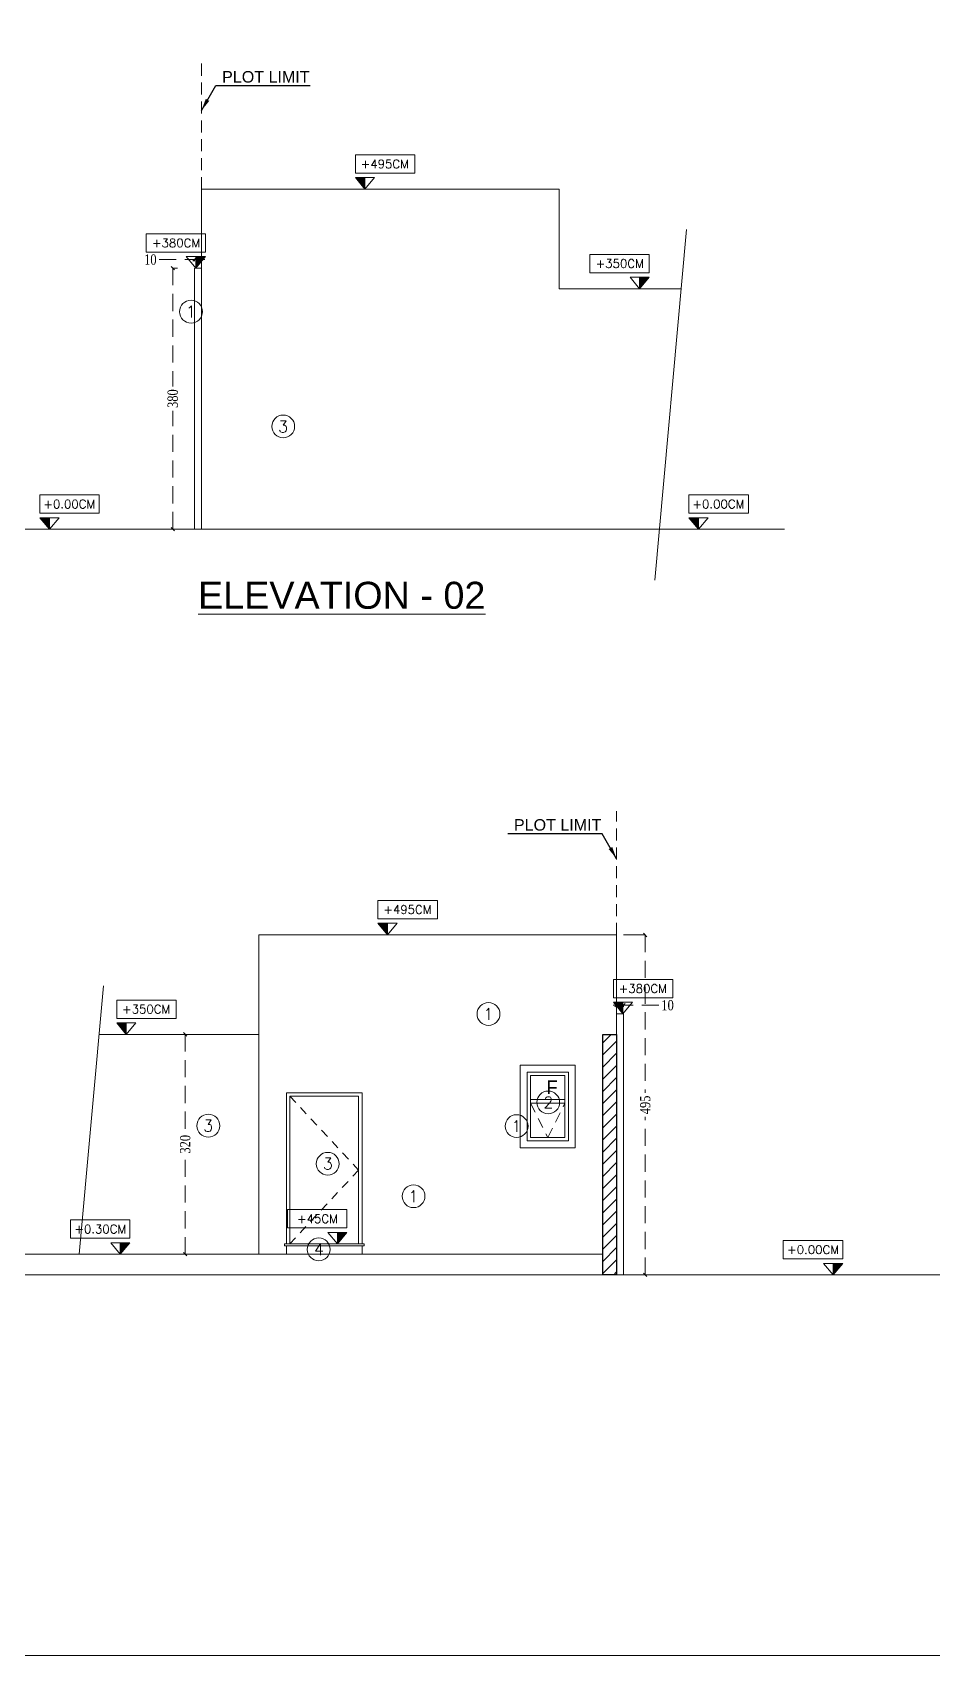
# Model space of a CAD drawing. Header units: inches. Extents: x -114 to 635, y -137 to 57.
# Drawn here: x 498.15 to 511.24, y -113.41 to -89.79 of the extents above; entities that cross this region are included whole.
import ezdxf
from ezdxf.enums import TextEntityAlignment as Align

# ---------------------------------------------------------------- set-up
doc = ezdxf.new("R2010")
doc.units = ezdxf.units.IN
doc.header["$MEASUREMENT"] = 0
doc.header["$PDMODE"] = 98
for name, pattern in [('ABOOD', [0.375, 0.25, -0.125]), ('DASHED', [0.75, 0.5, -0.25]), ('DASHED2', [0.375, 0.25, -0.125]), ('HIDDEN', [0.375, 0.25, -0.125]), ('HIDDEN2', [0.1875, 0.125, -0.0625])]:
    doc.linetypes.add(name, pattern=pattern)
doc.layers.get('0').update_dxf_attribs({"lineweight": 5})
doc.layers.get('Defpoints').update_dxf_attribs({"lineweight": 5})
for name, color, linetype, lineweight in [('A-ARROW', 1, 'Continuous', 5), ('A-ELEV MOULDING', 15, 'Continuous', 5), ('A-ELEV WINDOW', 150, 'Continuous', 0), ('A-FIN TAG', 1, 'Continuous', 9), ('A-FLOOR LINE', 5, 'Continuous', 20), ('A-HATCH SEC', 8, 'Continuous', 5), ('A-LEVEL TEXT', 3, 'Continuous', 5), ('A-PLOT LIMIT', 1, 'Continuous', 0), ('A-REFLECT UP', 8, 'HIDDEN', 0), ('A-text', 111, 'Continuous', 5), ('BORDER A2', 7, 'Continuous', 50), ('DETAILS DIMENSION', 15, 'Continuous', 5), ('DIM.', 1, 'Continuous', 5), ('DOOR', 1, 'Continuous', 5), ('ELEVATION 02', 3, 'Continuous', 18), ('LEVEL SYMBOL', 8, 'Continuous', 5), ('LEVELS', 251, 'Continuous', 5), ('STAIR', 1, 'Continuous', 5), ('WALL', 4, 'Continuous', 30)]:
    doc.layers.add(name, color=color, linetype=linetype, lineweight=lineweight)
doc.layers.add('A-FINISHING TEXT', color=3, linetype='Continuous')
doc.styles.add('Arial', font='arial.ttf')
doc.styles.add('COMP', font='complex_.ttf')
doc.styles.add('MAIN', font='')
doc.styles.add('ROMANS', font='romans.shx', dxfattribs={"width": 0.7})
doc.styles.add('ST', font='times.ttf', dxfattribs={"width": 0.8})
doc.styles.get("Standard").update_dxf_attribs({"font": 'arial.ttf'})
doc.styles.add('TEXTN', font='arial.ttf', dxfattribs={"height": 0.2})
doc.styles.add('TEXTS', font='arial.ttf', dxfattribs={"width": 0.8})
doc.styles.get('MAIN').set_extended_font_data('Shonar Bangla')
doc.dimstyles.new('RASH PLAN', dxfattribs={"dimtxt": 0.15, "dimasz": 0.05, "dimexe": 0, "dimexo": 0.1, "dimgap": 0.05, "dimtad": 0, "dimdec": 0, "dimlfac": 100, "dimzin": 0, "dimdsep": 46, "dimtxsty": 'ST', "dimblk": 'OBLIQUE', "dimcen": 0.09, "dimclrd": 200, "dimclre": 6, "dimclrt": 1, "dimadec": 0, "dimazin": 0, "dimtfac": 1, "dimtdec": 0, "dimtmove": 1, "dimatfit": 3, "dimldrblk": 'OBLIQUE', "dimfxl": 0, "dimtolj": 1, "dimtzin": 0, "dimlwd": -1, "dimlwe": -1, "dimarcsym": 0})
doc.dimstyles.get("Standard").update_dxf_attribs({"dimtxt": 0.18, "dimasz": 0.18, "dimexe": 0.18, "dimexo": 0.0625, "dimgap": 0.09, "dimtad": 0, "dimtih": 1, "dimtoh": 1, "dimdec": 4, "dimzin": 0, "dimdsep": 46, "dimtxsty": 'Standard', "dimcen": 0.09, "dimadec": 0, "dimazin": 0, "dimtfac": 1, "dimtdec": 4, "dimtofl": 0, "dimtmove": 0, "dimatfit": 3, "dimfxl": 1, "dimtolj": 1, "dimtzin": 0, "dimarcsym": 0})

# ---------------------------------------------------------------- blocks, each defined once
blk = doc.blocks.new('TAG-ELE-LVL')
at = {"layer": 'LEVEL SYMBOL'}
for p, q in [((-0.21, 0.35), (-0.21, 0.75)), ((-0.21, 0.75), (1.09, 0.75)), ((1.09, 0.35), (1.09, 0.75)), ((-0.21, 0.35), (1.09, 0.35)), ((0, 0), (0, 0.25))]:
    blk.add_line(p, q, dxfattribs=at)
blk.add_lwpolyline([(0, 0), (0.21, 0.25), (-0.21, 0.25)], close=True, dxfattribs=at)
blk.add_solid([(-0.21, 0.25), (0, 0), (0, 0.25)], dxfattribs=at)
at = {"layer": 'LEVEL SYMBOL', "style": 'TEXTN', "width": 0.75}
blk.add_attdef('-', (0.361, 0.07), '', height=0.175, dxfattribs=at)
at = {"layer": 'LEVELS', "color": 1, "style": 'TEXTS', "width": 0.75}
blk.add_attdef('FLOOR-NAME', text='', height=0.25, dxfattribs=at).set_placement((-0.21, 0.8), align=Align.BOTTOM_LEFT)
blk.add_attdef('LVL', text='', height=0.225, dxfattribs=at).set_placement((0.44, 0.55), align=Align.MIDDLE_CENTER)
blk = doc.blocks.new('_Oblique')
at = {"color": 0, "lineweight": -2}
blk.add_line((-0.5, -0.5), (0.5, 0.5), dxfattribs=at)
blk = doc.blocks.new('*D1233')
at = {"layer": 'Defpoints', "color": 0, "transparency": 16777216}
for p in [(500.187, -93.22), (500.354, -93.22), (500.504, -97.02)]:
    blk.add_point(p, dxfattribs=at)
at = {"layer": 'DIM.', "color": 6, "transparency": 16777216}
for p, q in [((500.254, -93.22), (500.187, -93.22)), ((500.404, -97.02), (500.187, -97.02))]:
    blk.add_line(p, q, dxfattribs=at)
at = {"layer": 'DIM.', "color": 200, "linetype": 'DASHED2', "transparency": 16777216}
for p, q in [((500.187, -93.22), (500.187, -94.944)), ((500.187, -97.02), (500.187, -95.297))]:
    blk.add_line(p, q, dxfattribs=at)
at = {"layer": 'DIM.', "color": 200, "transparency": 16777216, "xscale": 0.05, "yscale": 0.05, "zscale": 0.05}
for p, rotation in [((500.187, -93.22), 90), ((500.187, -97.02), 270)]:
    blk.add_blockref('_Oblique', p, dxfattribs=dict(at, rotation=rotation))
at = {"layer": 'DIM.', "color": 1, "transparency": 16777216, "insert": (500.187, -95.12), "char_height": 0.15, "attachment_point": 5, "rotation": 90, "style": 'ST'}
blk.add_mtext('\\A1;380', dxfattribs=at)
blk = doc.blocks.new('*D1232')
at = {"layer": 'Defpoints', "color": 0, "transparency": 16777216}
for p in [(500.504, -93.097), (500.504, -93.22), (500.604, -93.22)]:
    blk.add_point(p, dxfattribs=at)
at = {"layer": 'DIM.', "color": 200, "linetype": 'DASHED2', "transparency": 16777216}
for p, q in [((499.987, -93.097), (500.504, -93.097)), ((500.504, -93.097), (500.454, -93.097)), ((500.604, -93.097), (500.504, -93.097)), ((500.604, -93.097), (500.504, -93.097)), ((500.604, -93.097), (500.654, -93.097))]:
    blk.add_line(p, q, dxfattribs=at)
at = {"layer": 'DIM.', "color": 6, "transparency": 16777216}
for p, q in [((500.504, -93.12), (500.504, -93.097)), ((500.604, -93.12), (500.604, -93.097))]:
    blk.add_line(p, q, dxfattribs=at)
at = {"layer": 'DIM.', "color": 200, "transparency": 16777216, "xscale": 0.05, "yscale": 0.05, "zscale": 0.05}
blk.add_blockref('_Oblique', (500.504, -93.097), dxfattribs=at)
at = {"layer": 'DIM.', "color": 200, "transparency": 16777216, "xscale": 0.05, "yscale": 0.05, "zscale": 0.05, "rotation": 180}
blk.add_blockref('_Oblique', (500.604, -93.097), dxfattribs=at)
at = {"layer": 'DIM.', "color": 1, "transparency": 16777216, "insert": (499.861, -93.097), "char_height": 0.15, "attachment_point": 5, "style": 'ST'}
blk.add_mtext('\\A1;10', dxfattribs=at)
blk = doc.blocks.new('FINISHING TAG')
at = {"color": 1}
blk.add_circle((0, 0), 295, dxfattribs=at)
at = {"color": 3, "style": 'COMP'}
blk.add_attdef('0', text='', height=250, dxfattribs=at).set_placement((4, -2), align=Align.MIDDLE)
blk = doc.blocks.new('*D1248')
at = {"layer": 'Defpoints', "color": 0, "transparency": 16777216}
for p in [(506.641, -102.927), (507.058, -102.927), (506.741, -107.873)]:
    blk.add_point(p, dxfattribs=at)
at = {"layer": 'DIM.', "color": 6, "transparency": 16777216}
for p, q in [((506.741, -102.927), (507.058, -102.927)), ((506.841, -107.873), (507.058, -107.873))]:
    blk.add_line(p, q, dxfattribs=at)
at = {"layer": 'DIM.', "color": 200, "linetype": 'DASHED2', "transparency": 16777216}
for p, q in [((507.058, -102.927), (507.058, -105.224)), ((507.058, -107.873), (507.058, -105.576))]:
    blk.add_line(p, q, dxfattribs=at)
at = {"layer": 'DIM.', "color": 200, "transparency": 16777216, "xscale": 0.05, "yscale": 0.05, "zscale": 0.05}
for p, rotation in [((507.058, -102.927), 90), ((507.058, -107.873), 270)]:
    blk.add_blockref('_Oblique', p, dxfattribs=dict(at, rotation=rotation))
at = {"layer": 'DIM.', "color": 1, "transparency": 16777216, "insert": (507.058, -105.4), "char_height": 0.15, "attachment_point": 5, "rotation": 90, "style": 'ST'}
blk.add_mtext('\\A1;495', dxfattribs=at)
blk = doc.blocks.new('*D1247')
at = {"layer": 'Defpoints', "color": 0, "transparency": 16777216}
for p in [(506.641, -104.073), (506.741, -103.95), (506.741, -104.073)]:
    blk.add_point(p, dxfattribs=at)
at = {"layer": 'DIM.', "color": 200, "linetype": 'DASHED2', "transparency": 16777216}
for p, q in [((506.641, -103.95), (506.591, -103.95)), ((506.641, -103.95), (506.741, -103.95)), ((506.641, -103.95), (506.741, -103.95)), ((506.741, -103.95), (506.791, -103.95)), ((507.258, -103.95), (506.741, -103.95))]:
    blk.add_line(p, q, dxfattribs=at)
at = {"layer": 'DIM.', "color": 6, "transparency": 16777216}
for p, q in [((506.641, -103.973), (506.641, -103.95)), ((506.741, -103.973), (506.741, -103.95))]:
    blk.add_line(p, q, dxfattribs=at)
at = {"layer": 'DIM.', "color": 200, "transparency": 16777216, "xscale": 0.05, "yscale": 0.05, "zscale": 0.05}
blk.add_blockref('_Oblique', (506.641, -103.95), dxfattribs=at)
at = {"layer": 'DIM.', "color": 200, "transparency": 16777216, "xscale": 0.05, "yscale": 0.05, "zscale": 0.05, "rotation": 180}
blk.add_blockref('_Oblique', (506.741, -103.95), dxfattribs=at)
at = {"layer": 'DIM.', "color": 1, "transparency": 16777216, "insert": (507.383, -103.95), "char_height": 0.15, "attachment_point": 5, "style": 'ST'}
blk.add_mtext('\\A1;10', dxfattribs=at)
blk = doc.blocks.new('*D1249')
at = {"layer": 'Defpoints', "color": 0, "transparency": 16777216}
for p in [(500.368, -104.373), (500.397, -104.373), (500.397, -107.573)]:
    blk.add_point(p, dxfattribs=at)
at = {"layer": 'DETAILS DIMENSION', "color": 6, "transparency": 16777216}
for p, q in [((500.297, -104.373), (500.368, -104.373)), ((500.297, -107.573), (500.368, -107.573))]:
    blk.add_line(p, q, dxfattribs=at)
at = {"layer": 'DETAILS DIMENSION', "color": 200, "linetype": 'DASHED2', "transparency": 16777216}
for p, q in [((500.368, -104.373), (500.368, -105.797)), ((500.368, -107.573), (500.368, -106.149))]:
    blk.add_line(p, q, dxfattribs=at)
at = {"layer": 'DETAILS DIMENSION', "color": 200, "transparency": 16777216, "xscale": 0.05, "yscale": 0.05, "zscale": 0.05}
for p, rotation in [((500.368, -104.373), 90), ((500.368, -107.573), 270)]:
    blk.add_blockref('_Oblique', p, dxfattribs=dict(at, rotation=rotation))
at = {"layer": 'DETAILS DIMENSION', "color": 1, "transparency": 16777216, "insert": (500.368, -105.973), "char_height": 0.15, "attachment_point": 5, "rotation": 90, "style": 'ST'}
blk.add_mtext('\\A1;320', dxfattribs=at)

msp = doc.modelspace()

# ---------------------------------------------------------------- hatches: boundary and pattern name
at = {"layer": 'A-HATCH SEC', "transparency": 33554687}
h = msp.add_hatch(dxfattribs=at)
h.set_pattern_fill('ANSI31', color=256)
h.set_pattern_definition([(45, (465.35402, -46.58759), (-0.08838835, 0.08838835), [])])
h.paths.add_polyline_path([(506.641, -107.873), (506.441, -107.873), (506.441, -104.373), (506.641, -104.373)])

# ---------------------------------------------------------------- linework, layer by layer
at = {"layer": 'A-ELEV MOULDING', "elevation": 0}
msp.add_lwpolyline([(506.041, -104.823), (505.241, -104.823), (505.241, -106.023), (506.041, -106.023)], close=True, dxfattribs=at)
msp.add_lwpolyline([(505.341, -104.923), (505.341, -105.923), (505.941, -105.923), (505.941, -104.923), (505.341, -104.923)], dxfattribs=at)
at = {"layer": 'A-ELEV WINDOW'}
for p, q in [((505.391, -104.973), (505.391, -105.873)), ((505.391, -104.973), (505.891, -104.973)), ((505.391, -105.873), (505.891, -105.873))]:
    msp.add_line(p, q, dxfattribs=at)
at = {"layer": 'A-ELEV WINDOW', "elevation": 0}
for points in [[(505.891, -104.973), (505.891, -105.873)], [(505.391, -105.323), (505.891, -105.323)], [(505.391, -105.373), (505.891, -105.373)]]:
    msp.add_lwpolyline(points, dxfattribs=at)
at = {"layer": 'A-FLOOR LINE'}
for p, q in [((509.081, -97.02), (496.82, -97.02)), ((497.228, -107.573), (506.441, -107.573)), ((506.441, -107.873), (485.479, -107.873)), ((506.441, -107.873), (511.459, -107.873))]:
    msp.add_line(p, q, dxfattribs=at)
at = {"layer": 'A-PLOT LIMIT', "linetype": 'ABOOD', "ltscale": 0.7}
for p, q in [((500.604, -92.07), (500.604, -90.234)), ((500.604, -92.07), (500.604, -90.234)), ((500.604, -92.07), (500.604, -90.234)), ((500.604, -92.07), (500.604, -90.234)), ((506.641, -102.927), (506.641, -101.123)), ((506.641, -102.927), (506.641, -101.123)), ((506.641, -102.927), (506.641, -101.123))]:
    msp.add_line(p, q, dxfattribs=at)
at = {"layer": 'A-REFLECT UP', "linetype": 'DASHED', "ltscale": 0.3, "elevation": 0}
msp.add_lwpolyline([(505.391, -105.373), (505.641, -105.873), (505.891, -105.373)], dxfattribs=at)
at = {"layer": 'BORDER A2', "lineweight": 5}
msp.add_lwpolyline([(482.709, -73.215), (528.309, -73.215), (528.309, -113.415), (482.709, -113.415)], close=True, dxfattribs=at)
at = {"layer": 'DETAILS DIMENSION'}
for p, q in [((507.656, -92.658), (507.196, -97.764)), ((499.18, -103.667), (498.828, -107.573))]:
    msp.add_line(p, q, dxfattribs=at)
at = {"layer": 'DOOR', "elevation": 0}
for points in [[(502.94, -107.423), (502.94, -105.223), (501.84, -105.223), (501.84, -107.423)], [(502.89, -107.423), (502.89, -105.273), (501.89, -105.273), (501.89, -107.423)]]:
    msp.add_lwpolyline(points, dxfattribs=at)
at = {"layer": 'DOOR', "linetype": 'HIDDEN2', "elevation": 0}
msp.add_lwpolyline([(501.89, -105.273), (502.89, -106.348), (501.89, -107.423)], dxfattribs=at)
at = {"layer": 'ELEVATION 02'}
for p, q in [((500.604, -92.07), (500.604, -93.52)), ((505.804, -92.07), (505.804, -93.52)), ((500.504, -93.22), (500.504, -97.02)), ((500.604, -93.22), (500.504, -93.22)), ((500.604, -93.52), (500.604, -97.02)), ((501.441, -102.923), (501.441, -107.573)), ((506.641, -104.373), (506.641, -102.923)), ((506.641, -104.073), (506.741, -104.073)), ((506.741, -104.073), (506.741, -107.873))]:
    msp.add_line(p, q, dxfattribs=at)
for points in [[(505.804, -92.07), (500.604, -92.07)], [(505.804, -93.52), (507.578, -93.52)]]:
    msp.add_lwpolyline(points, dxfattribs=at)
at = {"layer": 'ELEVATION 02', "elevation": 0}
for points in [[(506.641, -102.923), (501.441, -102.923)], [(501.441, -104.373), (499.116, -104.373)]]:
    msp.add_lwpolyline(points, dxfattribs=at)
at = {"layer": 'STAIR', "elevation": 0}
msp.add_lwpolyline([(501.811, -107.423), (502.971, -107.423), (502.971, -107.453), (501.811, -107.453)], close=True, dxfattribs=at)
for points in [[(501.84, -107.573), (501.84, -107.453)], [(502.94, -107.453), (502.94, -107.573)]]:
    msp.add_lwpolyline(points, dxfattribs=at)
at = {"layer": 'WALL', "elevation": 0}
msp.add_lwpolyline([(506.641, -107.873), (506.441, -107.873), (506.441, -104.373), (506.641, -104.373)], close=True, dxfattribs=at)

# ---------------------------------------------------------------- block references
at = {"layer": 'A-FIN TAG'}
ref = msp.add_blockref('FINISHING TAG', (500.453, -93.855), dxfattribs=dict(at, xscale=-0.0005631999999877735, yscale=0.0005631999999877735, zscale=0.0005631999999877735))
ref.add_attrib('0', '1', dxfattribs={"layer": '0', "color": 3, "height": 0.169, "style": 'COMP'}).set_placement((500.451, -93.856), align=Align.MIDDLE)
ref = msp.add_blockref('FINISHING TAG', (501.793, -95.525), dxfattribs=dict(at, xscale=-0.0005631999999877735, yscale=0.0005631999999877735, zscale=0.0005631999999877735))
ref.add_attrib('0', '3', dxfattribs={"layer": '0', "color": 3, "height": 0.169, "style": 'COMP'}).set_placement((501.791, -95.527), align=Align.MIDDLE)
ref = msp.add_blockref('FINISHING TAG', (504.779, -104.077), dxfattribs=dict(at, xscale=-0.0005631999999877735, yscale=0.0005631999999877735, zscale=0.0005631999999877735))
ref.add_attrib('0', '1', dxfattribs={"layer": '0', "color": 3, "height": 0.169, "style": 'COMP'}).set_placement((504.777, -104.078), align=Align.MIDDLE)
ref = msp.add_blockref('FINISHING TAG', (505.647, -105.364, 0), dxfattribs=dict(at, xscale=0.0005631999999877735, yscale=0.0005631999999877735, zscale=0.0005631999999877735))
ref.add_attrib('0', '2', dxfattribs={"layer": '0', "color": 3, "height": 0.169, "style": 'COMP'}).set_placement((505.649, -105.365, 0), align=Align.MIDDLE)
ref = msp.add_blockref('FINISHING TAG', (500.704, -105.703), dxfattribs=dict(at, xscale=-0.0005631999999877735, yscale=0.0005631999999877735, zscale=0.0005631999999877735))
ref.add_attrib('0', '3', dxfattribs={"layer": '0', "color": 3, "height": 0.169, "style": 'COMP'}).set_placement((500.702, -105.704), align=Align.MIDDLE)
ref = msp.add_blockref('FINISHING TAG', (505.187, -105.709), dxfattribs=dict(at, xscale=-0.0005631999999877735, yscale=0.0005631999999877735, zscale=0.0005631999999877735))
ref.add_attrib('0', '1', dxfattribs={"layer": '0', "color": 3, "height": 0.169, "style": 'COMP'}).set_placement((505.185, -105.71), align=Align.MIDDLE)
ref = msp.add_blockref('FINISHING TAG', (502.441, -106.257), dxfattribs=dict(at, xscale=-0.0005631999999877735, yscale=0.0005631999999877735, zscale=0.0005631999999877735, rotation=180))
ref.add_attrib('0', '3', dxfattribs={"layer": '0', "color": 3, "height": 0.169, "style": 'COMP'}).set_placement((502.443, -106.256), align=Align.MIDDLE)
ref = msp.add_blockref('FINISHING TAG', (503.689, -106.729), dxfattribs=dict(at, xscale=-0.0005631999999877735, yscale=0.0005631999999877735, zscale=0.0005631999999877735))
ref.add_attrib('0', '1', dxfattribs={"layer": '0', "color": 3, "height": 0.169, "style": 'COMP'}).set_placement((503.686, -106.731), align=Align.MIDDLE)
ref = msp.add_blockref('FINISHING TAG', (502.31, -107.503), dxfattribs=dict(at, xscale=-0.0005631999999877735, yscale=0.0005631999999877735, zscale=0.0005631999999877735, rotation=180))
ref.add_attrib('0', '4', dxfattribs={"layer": '0', "color": 3, "height": 0.169, "style": 'COMP'}).set_placement((502.313, -107.502), align=Align.MIDDLE)
at = {"layer": 'LEVEL SYMBOL'}
ref = msp.add_blockref('TAG-ELE-LVL', (502.982, -92.07), dxfattribs=dict(at, xscale=0.6652799999999388, yscale=0.6652799999999388, zscale=0.6652799999999388))
ref.add_attrib('LVL', '+495CM', dxfattribs={"layer": 'A-LEVEL TEXT', "height": 0.125, "style": 'ROMANS'}).set_placement((503.271, -91.705), align=Align.MIDDLE_CENTER)
ref = msp.add_blockref('TAG-ELE-LVL', (500.524, -93.22), dxfattribs=dict(at, xscale=-0.6652799999999388, yscale=0.6652799999999388, zscale=0.6652799999999388))
ref.add_attrib('LVL', '+380CM', dxfattribs={"layer": 'A-LEVEL TEXT', "height": 0.125, "style": 'ROMANS'}).set_placement((500.235, -92.855), align=Align.MIDDLE_CENTER)
ref = msp.add_blockref('TAG-ELE-LVL', (506.977, -93.52), dxfattribs=dict(at, xscale=-0.6652799999999388, yscale=0.6652799999999388, zscale=0.6652799999999388))
ref.add_attrib('LVL', '+350CM', dxfattribs={"layer": 'A-LEVEL TEXT', "height": 0.125, "style": 'ROMANS'}).set_placement((506.687, -93.155), align=Align.MIDDLE_CENTER)
ref = msp.add_blockref('TAG-ELE-LVL', (498.393, -97.02, 0), dxfattribs=dict(at, xscale=0.6652799999999388, yscale=0.6652799999999388, zscale=0.6652799999999388))
ref.add_attrib('LVL', '+0.00CM', dxfattribs={"layer": 'A-LEVEL TEXT', "height": 0.125, "style": 'ROMANS'}).set_placement((498.683, -96.655, 0), align=Align.MIDDLE_CENTER)
ref = msp.add_blockref('TAG-ELE-LVL', (507.834, -97.02, 0), dxfattribs=dict(at, xscale=0.6652799999999388, yscale=0.6652799999999388, zscale=0.6652799999999388))
ref.add_attrib('LVL', '+0.00CM', dxfattribs={"layer": 'A-LEVEL TEXT', "height": 0.125, "style": 'ROMANS'}).set_placement((508.123, -96.655, 0), align=Align.MIDDLE_CENTER)
ref = msp.add_blockref('TAG-ELE-LVL', (503.31, -102.923), dxfattribs=dict(at, xscale=0.6652799999999388, yscale=0.6652799999999388, zscale=0.6652799999999388))
ref.add_attrib('LVL', '+495CM', dxfattribs={"layer": 'A-LEVEL TEXT', "height": 0.125, "style": 'ROMANS'}).set_placement((503.6, -102.557), align=Align.MIDDLE_CENTER)
ref = msp.add_blockref('TAG-ELE-LVL', (506.734, -104.073), dxfattribs=dict(at, xscale=0.6652799999999388, yscale=0.6652799999999388, zscale=0.6652799999999388))
ref.add_attrib('LVL', '+380CM', dxfattribs={"layer": 'A-LEVEL TEXT', "height": 0.125, "style": 'ROMANS'}).set_placement((507.024, -103.707), align=Align.MIDDLE_CENTER)
ref = msp.add_blockref('TAG-ELE-LVL', (499.511, -104.373), dxfattribs=dict(at, xscale=0.6652799999999388, yscale=0.6652799999999388, zscale=0.6652799999999388))
ref.add_attrib('LVL', '+350CM', dxfattribs={"layer": 'A-LEVEL TEXT', "height": 0.125, "style": 'ROMANS'}).set_placement((499.801, -104.007), align=Align.MIDDLE_CENTER)
ref = msp.add_blockref('TAG-ELE-LVL', (502.581, -107.423), dxfattribs=dict(at, xscale=-0.6652799999999388, yscale=0.6652799999999388, zscale=0.6652799999999388))
ref.add_attrib('LVL', '+45CM', dxfattribs={"layer": 'A-LEVEL TEXT', "height": 0.125, "style": 'ROMANS'}).set_placement((502.292, -107.057), align=Align.MIDDLE_CENTER)
ref = msp.add_blockref('TAG-ELE-LVL', (499.424, -107.573), dxfattribs=dict(at, xscale=-0.6652799999999388, yscale=0.6652799999999388, zscale=0.6652799999999388))
ref.add_attrib('LVL', '+0.30CM', dxfattribs={"layer": 'A-LEVEL TEXT', "height": 0.125, "style": 'ROMANS'}).set_placement((499.134, -107.207), align=Align.MIDDLE_CENTER)
ref = msp.add_blockref('TAG-ELE-LVL', (509.79, -107.873, 0), dxfattribs=dict(at, xscale=-0.6652799999999388, yscale=0.6652799999999388, zscale=0.6652799999999388))
ref.add_attrib('LVL', '+0.00CM', dxfattribs={"layer": 'A-LEVEL TEXT', "height": 0.125, "style": 'ROMANS'}).set_placement((509.5, -107.507, 0), align=Align.MIDDLE_CENTER)

# ---------------------------------------------------------------- texts
at = {"layer": 'A-FINISHING TEXT', "style": 'MAIN'}
msp.add_text('F', height=0.2, dxfattribs=at).set_placement((505.621, -105.243, 0))
at = {"layer": 'A-LEVEL TEXT', "style": 'Arial'}
for p in [(500.905, -90.52), (500.905, -90.52), (505.149, -101.408), (505.149, -101.408)]:
    msp.add_text('PLOT LIMIT', height=0.1672, dxfattribs=at).set_placement(p)
at = {"layer": 'A-text', "style": 'Arial'}
msp.add_text('%%UELEVATION - 02', height=0.39303, dxfattribs=at).set_placement((500.554, -98.179, 0))

# ---------------------------------------------------------------- dimensions: what is measured, and where the dimension line sits
at = {"layer": 'DETAILS DIMENSION'}
dim = msp.add_linear_dim(base=(500.368, -104.373), p1=(500.397, -107.573), p2=(500.397, -104.373), angle=90, dimstyle='RASH PLAN', dxfattribs=at)
dim.commit()
dim.dimension.update_dxf_attribs({"geometry": '*D1249', "text_midpoint": (500.368, -105.973)})
at = {"layer": 'DIM.'}
dim = msp.add_linear_dim(base=(500.504, -93.097), p1=(500.604, -93.22), p2=(500.504, -93.22), dimstyle='RASH PLAN', dxfattribs=at)
dim.commit()
dim.dimension.update_dxf_attribs({"geometry": '*D1232', "text_midpoint": (499.861, -93.098), "dimtype": 160})
for base, p1, p2, picture, middle in [((500.187, -93.22), (500.504, -97.02), (500.354, -93.22), '*D1233', (500.187, -95.12)), ((507.058, -102.927), (506.741, -107.873), (506.641, -102.927), '*D1248', (507.058, -105.4))]:
    dim = msp.add_linear_dim(base=base, p1=p1, p2=p2, angle=90, dimstyle='RASH PLAN', dxfattribs=at)
    dim.commit()
    dim.dimension.update_dxf_attribs({"geometry": picture, "text_midpoint": middle})
dim = msp.add_linear_dim(base=(506.741, -103.95), p1=(506.641, -104.073), p2=(506.741, -104.073), angle=180, dimstyle='RASH PLAN', dxfattribs=at)
dim.commit()
dim.dimension.update_dxf_attribs({"geometry": '*D1247', "text_midpoint": (507.383, -103.951), "dimtype": 160})

# ---------------------------------------------------------------- leaders
at = {"layer": 'A-ARROW'}
for points in [[(500.604, -90.928, 0), (500.812, -90.564, 0), (502.184, -90.564, 0)], [(500.604, -90.928, 0), (500.812, -90.564, 0), (502.184, -90.564, 0)], [(506.641, -101.817, 0), (506.433, -101.453, 0), (505.061, -101.453, 0)], [(506.641, -101.817, 0), (506.433, -101.453, 0), (505.061, -101.453, 0)]]:
    msp.add_leader(points, dimstyle='Standard', override={"dimgap": 0.09, "dimtad": 0, "dimclrd": 256}, dxfattribs=at)

doc.saveas('drawing.dxf')
